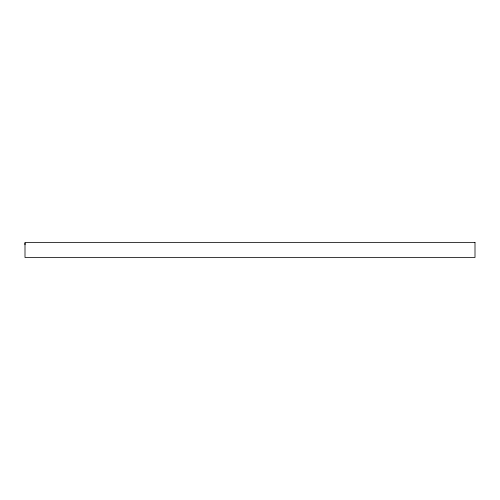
<?xml version="1.0" encoding="UTF-8"?>
<svg xmlns="http://www.w3.org/2000/svg" width="500" height="500" viewBox="0 0 500 500"><rect width="100%" height="100%" fill="white"/><g stroke="black" fill="none" stroke-linecap="round" stroke-linejoin="round"><path stroke-width="0.75" d="M25 244.7L25 243.069M475 242.5L25 242.5L25 257.5L475 257.5L475 242.5"/></g></svg>
